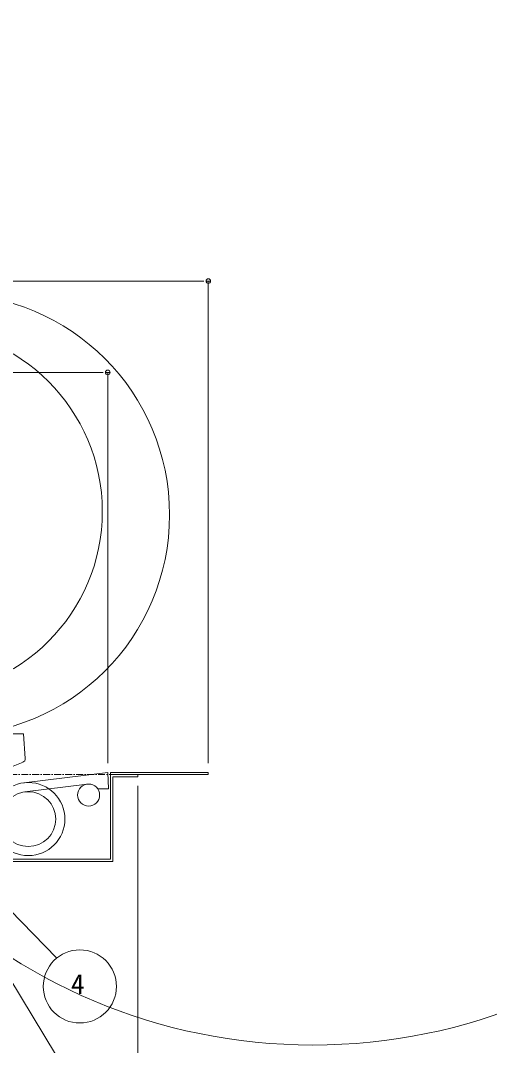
# Model space of a CAD drawing. Units: millimetres, scale not verified. Extents: x -1380 to 1380, y -955 to 955.
# Drawn here: x -303 to -46, y -651 to -90 of the extents above; entities that cross this region are included whole.
import ezdxf
from ezdxf.enums import TextEntityAlignment as Align

# ---------------------------------------------------------------- set-up
doc = ezdxf.new("R2010")
doc.units = ezdxf.units.MM
doc.header["$LTSCALE"] = 3
doc.linetypes.add('USER1', pattern=[2, 1.25, -0.25, 0.25, -0.25])
for name, color, linetype, lineweight in [('0-0_0', 7, 'Continuous', 15), ('0-2_L-2', 7, 'Continuous', 18), ('0-3_L-1', 7, 'Continuous', 18), ('0-4_L-5', 2, 'USER1', 18), ('0-8_SUNPO', 7, 'Continuous', 18), ('0-B_L-1a', 3, 'Continuous', 18), ('0-C_L-1b', 150, 'Continuous', 18)]:
    doc.layers.add(name, color=color, linetype=linetype, lineweight=lineweight)
doc.styles.add('ＭＳ ゴシック', font='')
doc.styles.get('ＭＳ ゴシック').set_extended_font_data('MS Gothic')

# ---------------------------------------------------------------- blocks, each defined once
blk = doc.blocks.new('_DOT')
at = {"layer": '0-0_0'}
for p, q in [((-0.5, 0), (-1, 0)), ((0.25, 0), (-0.25, 0))]:
    blk.add_line(p, q, dxfattribs=at)
blk.add_circle((0, 0), 0.25, dxfattribs=at)

msp = doc.modelspace()

# ---------------------------------------------------------------- linework, layer by layer
at = {"layer": '0-2_L-2'}
msp.add_line((-300.512, -512.043), (-266.425, -507.826), dxfattribs=at)
msp.add_lwpolyline([(-238.73, -502.603), (-253.73, -502.603), (-253.73, -548.903), (-354.23, -548.903), (-354.23, -550.103), (-252.53, -550.103), (-252.53, -503.803), (-238.73, -503.803)], close=True, dxfattribs=at)
msp.add_lwpolyline([(-260.73, -510.403), (-254.73, -510.403), (-255.23, -501.403), (-301.126, -507.081)], dxfattribs=at)
for centre, radius in [((-298.67, -526.93), 20), ((-265.689, -513.781), 6), ((-298.67, -526.93), 15)]:
    msp.add_circle(centre, radius, dxfattribs=at)
at = {"layer": '0-3_L-1'}
msp.add_lwpolyline([(-200.23, -502.603), (-253.73, -502.603), (-253.73, -501.403), (-200.23, -501.403)], close=True, dxfattribs=at)
at = {"layer": '0-4_L-5'}
msp.add_line((-238.73, -502.603), (-661.73, -502.603), dxfattribs=at)
at = {"layer": '0-8_SUNPO'}
for p, q in [((-695.23, -232.456), (-205.23, -232.456)), ((-200.23, -496.403), (-200.23, -232.456)), ((-640.23, -282.456), (-260.23, -282.456)), ((-255.23, -496.403), (-255.23, -282.456)), ((-238.73, -508.803), (-238.73, -712.192)), ((-336.73, -547.903), (-283.091, -602.997)), ((-344.23, -555.603), (-283.886, -655.561))]:
    msp.add_line(p, q, dxfattribs=at)
msp.add_circle((-270.48, -618.52), 20, dxfattribs=at)
at = {"layer": '0-B_L-1a'}
for centre, radius in [((-143.088, -342.891), 307.716), ((-342.302, -360.399), 120.905), ((-358.771, -358.528), 100.559)]:
    msp.add_circle(centre, radius, dxfattribs=at)
at = {"layer": '0-C_L-1b'}
for p, q in [((-308.53, -480.204), (-301.23, -480.204)), ((-301.23, -480.204), (-300.326, -493.759)), ((-344.781, -513.204), (-301.572, -495.746))]:
    msp.add_line(p, q, dxfattribs=at)
msp.add_arc((-302.322, -493.892), 2, 292, 3.81407, dxfattribs=at)

# ---------------------------------------------------------------- block references
at = {"layer": '0-8_SUNPO', "xscale": 5, "yscale": 5}
for p in [(-200.23, -232.456), (-255.23, -282.456)]:
    msp.add_blockref('_DOT', p, dxfattribs=at)

# ---------------------------------------------------------------- texts
at = {"layer": '0-8_SUNPO', "style": 'ＭＳ ゴシック'}
msp.add_text('4', height=11, dxfattribs=at).set_placement((-275.353, -626.02), align=Align.BOTTOM_LEFT)

doc.saveas('drawing.dxf')
